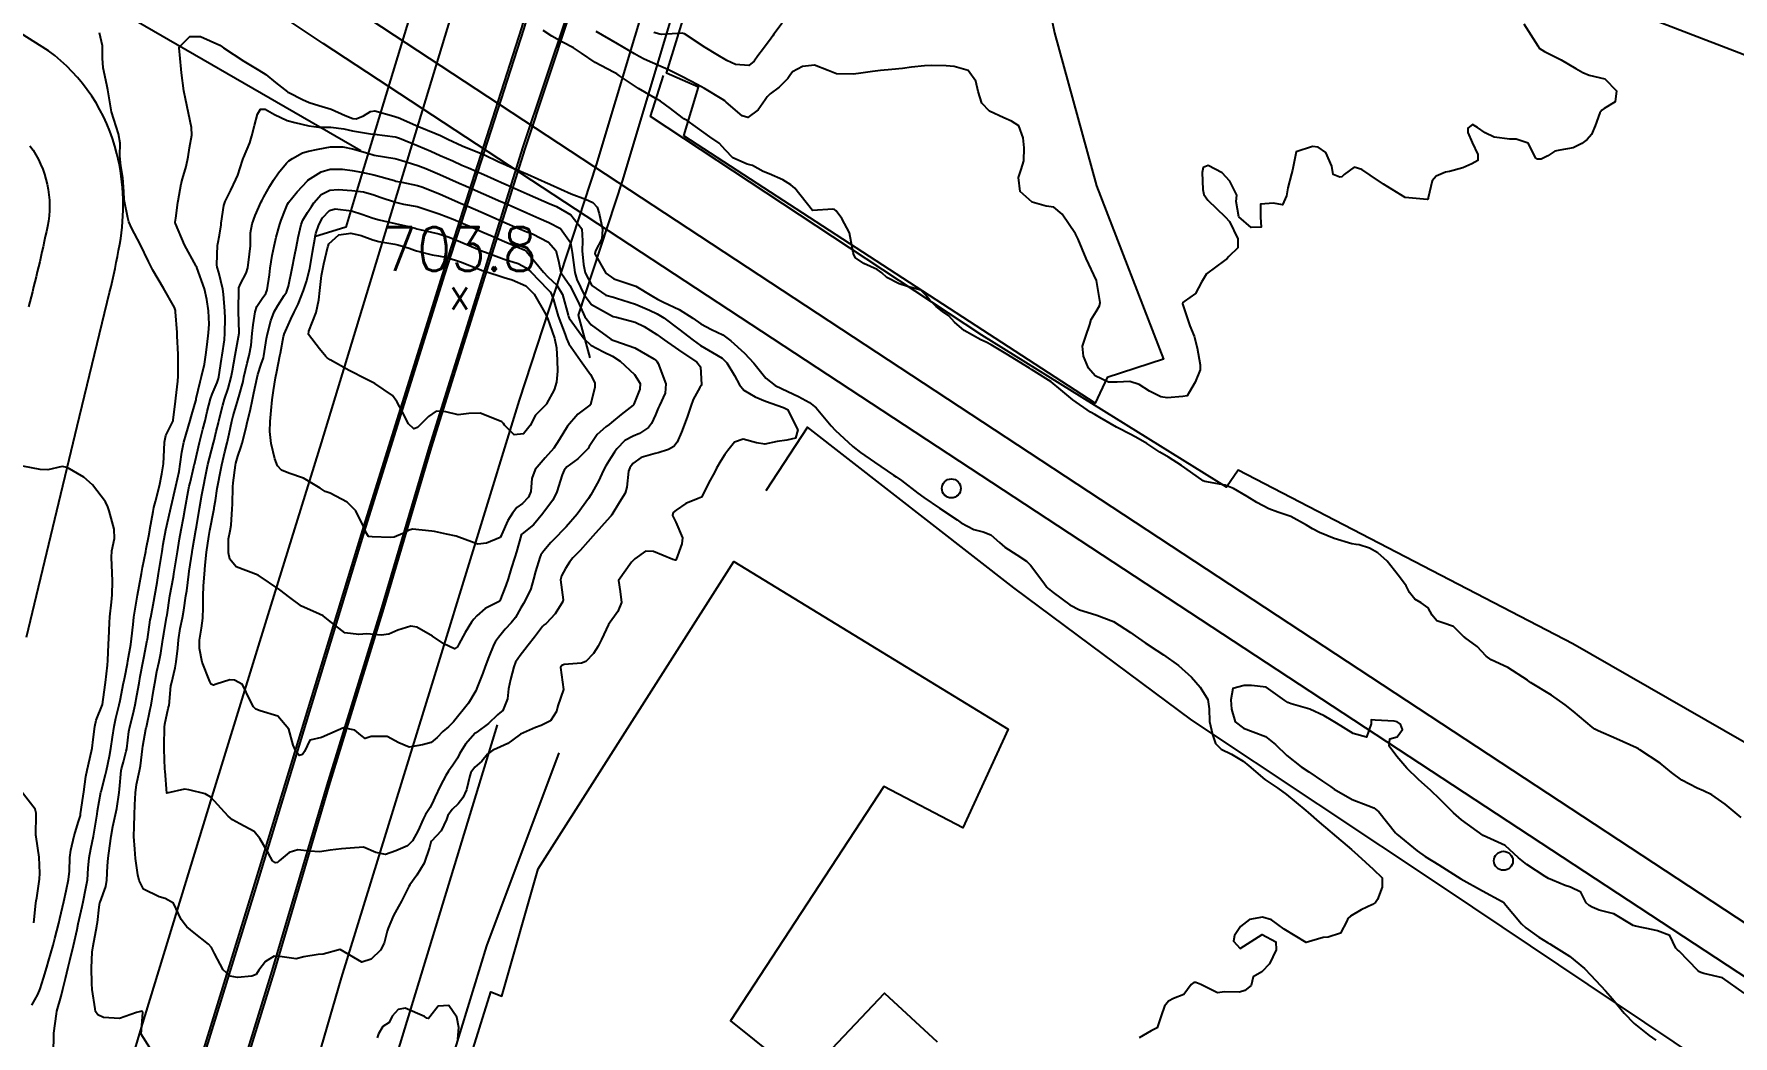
# Model space of a CAD drawing. Header units: metres. Extents: x 286371 to 293043, y 7462578 to 7466404.
# Drawn here: x 286655.4 to 286810.2, y 7465911.6 to 7466002.9 of the extents above; entities that cross this region are included whole.
import ezdxf
from ezdxf.enums import TextEntityAlignment as Align

# ---------------------------------------------------------------- set-up
doc = ezdxf.new("R2010")
doc.units = ezdxf.units.M
doc.header["$MEASUREMENT"] = 0
for name, color, linetype in [('Canteiro', 45, 'Continuous'), ('Curvas de Nivel 1m', 11, 'Continuous'), ('Curvas de Nivel 5m', 15, 'Continuous'), ('Divisas', 45, 'Continuous'), ('Edificações', 30, 'Continuous'), ('Linha Férrea', 20, 'Continuous'), ('Pontes_Viadutos_Tubos', 190, 'Continuous'), ('Pontos Cotados', 45, 'Continuous'), ('Postes', 20, 'Continuous'), ('Vias primárias', 230, 'Continuous')]:
    doc.layers.add(name, color=color, linetype=linetype)
doc.styles.add('Style-STANDARD', font='STANDARD.shx')

# ---------------------------------------------------------------- blocks, each defined once
blk = doc.blocks.new('ELVTXT_146')
at = {"layer": 'Pontos Cotados', "linetype": 'Continuous', "style": 'Style-STANDARD'}
for s, height, p in [('703.8', 4, (0, 4)), ('x', 3, (0, 0))]:
    blk.add_text(s, height=height, dxfattribs=at).set_placement(p, align=Align.MIDDLE_CENTER)

msp = doc.modelspace()

# ---------------------------------------------------------------- linework, layer by layer
at = {"layer": 'Canteiro'}
msp.add_lwpolyline([(286667.49, 7465898.75), (286675.49, 7465924.7), (286685.61, 7465957.91), (286692.82, 7465980.93), (286700.03, 7466003.34), (286704.92, 7466020.48, 0.005543), (286706.01, 7466024.46, 0.001776), (286707.4, 7466029.88, 0.040392), (286708.04, 7466033.64, 0.006175), (286708.48, 7466039.61), (286712.03, 7466039.61), (286711.33, 7466033.19, -0.038632), (286709.63, 7466024.18, -0.013064), (286706.69, 7466014.37, 0.02091), (286703.95, 7466004.64), (286699.9, 7465992.47), (286695.59, 7465978.72), (286691.39, 7465965.23), (286687.04, 7465950.57), (286682.05, 7465934.41), (286677.06, 7465917.5), (286671.78, 7465900.42)], format="xyb", dxfattribs=at)
at = {"layer": 'Curvas de Nivel 1m', "flags": 128}
for points, elevation in [([(286810.92, 7465931.48), (286809.48, 7465932.68), (286808.24, 7465933.52), (286807.5, 7465933.9), (286806.9, 7465934.15), (286805.51, 7465934.86), (286804.59, 7465935.58), (286803.54, 7465936.41), (286801.7, 7465937.62), (286801.56, 7465937.71), (286801.38, 7465937.8), (286799.57, 7465938.64), (286797.9, 7465939.36), (286797.58, 7465939.51), (286797.35, 7465939.69), (286795.61, 7465941.16), (286794.89, 7465941.73), (286793.63, 7465942.61), (286791.74, 7465943.77), (286791.64, 7465943.83), (286791.45, 7465943.97), (286789.66, 7465945.12), (286788.15, 7465945.83), (286787.68, 7465946.17), (286786.87, 7465947.03), (286785.75, 7465947.86), (286785.7, 7465947.91), (286784.7, 7465948.86), (286783.73, 7465949.19), (286783.2, 7465949.37), (286782.77, 7465949.91), (286782.41, 7465950.58), (286781.76, 7465951.02), (286781.19, 7465951.37), (286780.71, 7465951.95), (286780.39, 7465952.56), (286779.8, 7465953.4), (286779.33, 7465953.97), (286778.67, 7465954.83), (286777.83, 7465955.59), (286777.06, 7465956.01), (286776.13, 7465956.31), (286775.84, 7465956.35), (286775.46, 7465956.41), (286773.85, 7465956.89), (286772.49, 7465957.44), (286771.86, 7465957.76), (286771.31, 7465958.09), (286769.88, 7465958.88), (286768.72, 7465959.29), (286767.89, 7465959.59), (286766.8, 7465960.16), (286765.9, 7465960.72), (286764.68, 7465961.43), (286763.92, 7465961.73), (286762.07, 7465962.09), (286761.92, 7465962.14), (286761.77, 7465962.24), (286759.94, 7465963.53), (286758.74, 7465964.28), (286757.96, 7465964.76), (286756.76, 7465965.53), (286755.99, 7465966.01), (286755.37, 7465966.33), (286754, 7465967.04), (286752.48, 7465967.92), (286752.02, 7465968.18), (286751.65, 7465968.39), (286750.04, 7465969.51), (286748.94, 7465970.43), (286748.06, 7465971.15), (286746.27, 7465972.29), (286746.08, 7465972.39), (286745.93, 7465972.48), (286744.1, 7465973.62), (286742.58, 7465974.53), (286742.12, 7465974.78), (286741.66, 7465975), (286740.13, 7465975.83), (286739.25, 7465976.58), (286738.74, 7465977.17), (286738.16, 7465977.56), (286737.58, 7465978.02), (286736.99, 7465978.61), (286736.63, 7465979.06), (286736.19, 7465979.52), (286734.98, 7465979.85), (286734.2, 7465980.08), (286733.09, 7465980.67), (286732.62, 7465981.08), (286732.21, 7465981.39), (286730.99, 7465981.94), (286730.24, 7465982.46), (286730.07, 7465982.72), (286730.02, 7465982.95), (286729.67, 7465984.72), (286728.99, 7465986.03), (286728.48, 7465986.74), (286728.31, 7465986.86), (286728.16, 7465986.89), (286726.3, 7465986.77), (286724.69, 7465988.8), (286724.34, 7465989.11), (286723.6, 7465989.56), (286722.35, 7465990.12), (286721.83, 7465990.32), (286720.84, 7465990.86), (286720.37, 7465991), (286719.05, 7465991.56), (286718.38, 7465992.28), (286717.82, 7465992.91), (286716.96, 7465993.48), (286716.41, 7465993.87), (286714.89, 7465994.96), (286714.6, 7465995.13), (286714.43, 7465995.25), (286713.37, 7465996.05), (286712.45, 7465996.72), (286711.98, 7465997), (286710.47, 7465997.88), (286708.72, 7465999.05), (286708.49, 7465999.21), (286708.18, 7465999.37), (286706.5, 7466000.26), (286705.25, 7466001.1), (286704.53, 7466001.58), (286703.54, 7466002.12), (286702.55, 7466002.66), (286701.76, 7466003.16)], 697), ([(286791.13, 7466003.79), (286792.19, 7466002.12), (286792.4, 7466001.77), (286792.53, 7466001.55), (286793.02, 7466001.27), (286794.52, 7466000.5), (286795.86, 7465999.71), (286796.5, 7465999.34), (286797.09, 7465999.1), (286798.49, 7465998.76), (286799.56, 7465997.66), (286799.43, 7465996.68), (286798.45, 7465996.07), (286798.22, 7465995.9), (286798.05, 7465995.68), (286797.63, 7465994.49), (286797.3, 7465993.69), (286796.88, 7465993.23), (286796.4, 7465992.88), (286795.62, 7465992.49), (286794.39, 7465992.28), (286793.94, 7465992.19), (286793.3, 7465991.75), (286792.7, 7465991.44), (286792.38, 7465991.44), (286792.17, 7465991.56), (286792.08, 7465991.77), (286791.52, 7465992.9), (286790.41, 7465993.28), (286789.86, 7465993.26), (286788.41, 7465993.46), (286787.59, 7465993.85), (286786.91, 7465994.34), (286786.43, 7465994.6), (286786.01, 7465994.28), (286786.02, 7465993.87), (286786.4, 7465992.96), (286786.93, 7465991.86), (286786.92, 7465991.31), (286786.37, 7465991.02), (286785.57, 7465990.67), (286784.36, 7465990.33), (286783.99, 7465990.27), (286783.12, 7465989.91), (286782.78, 7465989.48), (286782.42, 7465987.92), (286782.41, 7465987.84), (286782.32, 7465987.78), (286780.32, 7465987.95), (286778.34, 7465989.18), (286777.13, 7465990), (286776.36, 7465990.5), (286775.66, 7465990.73), (286774.76, 7465990.04), (286774.54, 7465989.85), (286774.35, 7465989.8), (286773.76, 7465990.05), (286773.62, 7465990.81), (286773.09, 7465992.06), (286772.39, 7465992.54), (286771.88, 7465992.6), (286770.38, 7465992.1), (286770.03, 7465990.44), (286769.95, 7465990.11), (286769.62, 7465988.83), (286769.49, 7465988.12), (286769.14, 7465987.29), (286768.31, 7465987.45), (286767.12, 7465987.34), (286767.13, 7465986.15), (286767.18, 7465985.25), (286766.28, 7465985.23), (286765.16, 7465986.18), (286764.9, 7465987.6), (286764.97, 7465988.18), (286764.34, 7465989.45), (286763.64, 7465990.21), (286762.36, 7465990.86), (286761.9, 7465990.69), (286761.8, 7465990.23), (286761.87, 7465988.69), (286761.98, 7465988.23), (286762.32, 7465987.7), (286763.91, 7465986.2), (286764.29, 7465985.76), (286765.07, 7465984.18), (286765.05, 7465983.38), (286764.24, 7465982.57), (286764.05, 7465982.38), (286763.84, 7465982.2), (286762.22, 7465980.99), (286761.75, 7465980.24), (286761.21, 7465979.22), (286760.18, 7465978.48), (286760.04, 7465978.4), (286760.03, 7465978.27), (286760.17, 7465977.81), (286760.7, 7465976.26), (286761.07, 7465975.31), (286761.37, 7465974.25), (286761.62, 7465972.72), (286761.63, 7465972.24), (286761.19, 7465971.12), (286760.65, 7465970.26), (286760.44, 7465969.87), (286760.05, 7465969.82), (286758.64, 7465969.69), (286758.05, 7465969.78), (286757.03, 7465970.31), (286756.06, 7465970.92), (286755.21, 7465971.19), (286754.07, 7465971.13), (286753.29, 7465971.14), (286752.07, 7465971.72), (286751.47, 7465972.39), (286750.99, 7465973.51), (286750.92, 7465974.4), (286751.2, 7465975.33), (286751.57, 7465976.39), (286751.71, 7465976.83), (286752.16, 7465977.57), (286752.46, 7465978.09), (286752.51, 7465978.38), (286752.2, 7465980.38), (286751.23, 7465982.4), (286750.52, 7465984.15), (286750.4, 7465984.41), (286750.27, 7465984.65), (286749.05, 7465986.43), (286748.3, 7465987.06), (286747.59, 7465987.17), (286746.31, 7465987.53), (286745.24, 7465988.49), (286745.07, 7465989.77), (286745.32, 7465990.49), (286745.56, 7465991.3), (286745.6, 7465992.49), (286745.49, 7465993.4), (286745.12, 7465994.49), (286744.43, 7465994.92), (286743.75, 7465995.2), (286742.44, 7465995.81), (286741.75, 7465996.55), (286741.4, 7465997.62), (286741.18, 7465998.55), (286740.5, 7465999.52), (286739.21, 7465999.88), (286738.5, 7465999.94), (286737.13, 7465999.99), (286736.5, 7465999.95), (286735.32, 7465999.82), (286734.5, 7465999.72), (286733.55, 7465999.62), (286732.5, 7465999.52), (286731.77, 7465999.42), (286730.49, 7465999.25), (286730.01, 7465999.2), (286728.49, 7465999.23), (286727.73, 7465999.52), (286726.5, 7466000), (286725.39, 7465999.9), (286724.49, 7465999.4), (286724.23, 7465999.06), (286724.06, 7465998.81), (286723.28, 7465998.01), (286722.46, 7465997.39), (286722.19, 7465997.11), (286722, 7465996.84), (286721.35, 7465995.94), (286720.43, 7465995.25), (286719.9, 7465995.4), (286718.45, 7465996.65), (286718.31, 7465996.76), (286718.08, 7465996.9), (286716.47, 7465997.87), (286715.79, 7465998.25), (286714.48, 7465998.95), (286713.14, 7465999.63), (286712.5, 7465999.89), (286710.97, 7466000.56), (286710.51, 7466000.8), (286710.1, 7466001.03), (286708.53, 7466001.94), (286706.6, 7466003.08)], 698), ([(286714.51, 7466002.92), (286712.54, 7466002.81), (286712.39, 7466002.84), (286711.85, 7466003)], 699), ([(286723.54, 7466003.84), (286722.8, 7466002.83), (286722.69, 7466002.69), (286722.54, 7466002.48), (286721.84, 7466001.53), (286721.33, 7466000.85), (286720.99, 7466000.38), (286720.5, 7465999.99), (286719.3, 7466000.08), (286718.51, 7466000.43), (286717.68, 7466000.91), (286716.52, 7466001.62), (286714.65, 7466002.85), (286714.54, 7466002.91)], 699), ([(286657.16, 7465909.83), (286657.18, 7465911.81), (286657.18, 7465911.83), (286657.42, 7465913.59), (286657.47, 7465913.83), (286657.84, 7465915.19), (286658, 7465915.82), (286658.25, 7465916.8), (286658.49, 7465917.82), (286658.63, 7465918.43), (286658.97, 7465919.81), (286659.3, 7465921.27), (286659.41, 7465921.79), (286659.77, 7465923.35), (286659.85, 7465923.79), (286660.11, 7465925.02), (286660.25, 7465925.78), (286660.32, 7465926.84), (286660.41, 7465927.78), (286660.56, 7465928.62), (286660.8, 7465929.77), (286660.9, 7465930.31), (286661.12, 7465931.77), (286661.17, 7465932.06), (286661.47, 7465933.76), (286661.49, 7465933.82), (286661.9, 7465935.37), (286661.98, 7465935.76), (286662.25, 7465937.04), (286662.39, 7465937.75), (286662.54, 7465938.78), (286662.67, 7465939.75), (286662.82, 7465940.52), (286663.15, 7465941.74), (286663.24, 7465942.12), (286663.54, 7465943.74), (286663.56, 7465943.82), (286663.65, 7465944.26), (286663.89, 7465945.51), (286663.93, 7465945.73), (286664.19, 7465947.23), (286664.26, 7465947.73), (286664.4, 7465949.05), (286664.48, 7465949.72), (286664.67, 7465950.81), (286664.82, 7465951.72), (286664.95, 7465952.54), (286665.16, 7465953.71), (286665.26, 7465954.25), (286665.56, 7465955.71), (286665.61, 7465955.93), (286665.85, 7465957.13), (286665.93, 7465957.63), (286665.94, 7465957.7), (286666.23, 7465959.35), (286666.31, 7465959.7), (286666.46, 7465960.26), (286666.8, 7465961.69), (286667.04, 7465962.79), (286667.17, 7465963.68), (286667.25, 7465964.97), (286667.27, 7465965.67), (286667.38, 7465966.28), (286668, 7465967.48), (286668.05, 7465967.62), (286668.06, 7465967.66), (286668.28, 7465969.41), (286668.31, 7465969.66), (286668.49, 7465971.22), (286668.52, 7465971.66), (286668.52, 7465973.23), (286668.51, 7465973.66), (286668.43, 7465975.36), (286668.41, 7465975.66), (286668.28, 7465977.54), (286668.27, 7465977.66), (286668.17, 7465977.93), (286667.19, 7465979.68), (286666.22, 7465981.34), (286666.02, 7465981.7), (286665.82, 7465982.11), (286665.06, 7465983.71), (286664.28, 7465985.14), (286664.02, 7465985.73), (286663.92, 7465986.1), (286663.6, 7465987.74), (286663.56, 7465988.51), (286663.48, 7465989.74), (286663.28, 7465990.82), (286663.2, 7465991.74), (286663.24, 7465992.89), (286663.09, 7465993.74), (286662.43, 7465995.75), (286662.11, 7465997.76), (286662.02, 7465998.22), (286661.68, 7465999.77), (286661.63, 7466000.64), (286661.62, 7466001.77), (286661.35, 7466002.97)], 696), ([(286665.92, 7465910.49), (286665.15, 7465911.71), (286665.3, 7465913.7), (286665.19, 7465913.83), (286664.71, 7465913.71), (286663.17, 7465913.14), (286661.7, 7465913.24), (286661.18, 7465913.48), (286660.99, 7465913.78), (286660.94, 7465914.03), (286660.69, 7465915.78), (286660.66, 7465916.34), (286660.63, 7465917.78), (286660.68, 7465919.19), (286660.77, 7465919.77), (286661.09, 7465921.56), (286661.13, 7465921.77), (286661.16, 7465921.91), (286661.33, 7465923.3), (286661.39, 7465923.71), (286661.4, 7465923.76), (286661.92, 7465925.19), (286662.01, 7465925.75), (286662.07, 7465927.06), (286662.14, 7465927.75), (286662.29, 7465928.87), (286662.41, 7465929.75), (286662.55, 7465930.63), (286662.8, 7465931.74), (286662.91, 7465932.3), (286663.13, 7465933.74), (286663.17, 7465934.06), (286663.33, 7465935.74), (286663.36, 7465935.89), (286663.53, 7465936.55), (286663.78, 7465937.5), (286663.83, 7465937.73), (286664.02, 7465939.29), (286664.11, 7465939.73), (286664.42, 7465940.9), (286664.6, 7465941.72), (286664.75, 7465942.59), (286664.95, 7465943.71), (286665.06, 7465944.3), (286665.32, 7465945.71), (286665.38, 7465946.01), (286665.7, 7465947.63), (286665.71, 7465947.69), (286665.97, 7465949.46), (286666.01, 7465949.7), (286666.3, 7465951.16), (286666.39, 7465951.7), (286666.59, 7465952.89), (286666.73, 7465953.69), (286666.88, 7465954.61), (286667.05, 7465955.69), (286667.16, 7465956.36), (286667.39, 7465957.68), (286667.47, 7465958.07), (286667.85, 7465959.67), (286667.89, 7465959.79), (286668.31, 7465961.66), (286668.6, 7465962.99), (286668.7, 7465963.65), (286668.85, 7465964.76), (286669.03, 7465965.65), (286669.25, 7465966.38), (286669.6, 7465967.64), (286669.69, 7465967.96), (286670.03, 7465969.11), (286670.14, 7465969.53), (286670.16, 7465969.63), (286670.52, 7465971.16), (286670.65, 7465971.63), (286670.92, 7465972.78), (286671.04, 7465973.62), (286671.15, 7465974.57), (286671.28, 7465975.62), (286671.33, 7465976.42), (286671.27, 7465977.62), (286671.13, 7465978.66), (286670.9, 7465979.62), (286670.22, 7465981.58), (286670.2, 7465981.63), (286670.15, 7465981.71), (286669.1, 7465983.65), (286668.28, 7465985.59), (286668.25, 7465985.66), (286668.25, 7465985.7), (286668.29, 7465986.06), (286668.48, 7465987.49), (286668.51, 7465987.66), (286668.79, 7465989.2), (286668.9, 7465989.66), (286669.24, 7465990.77), (286669.41, 7465991.65), (286669.54, 7465992.49), (286669.76, 7465993.64), (286669.73, 7465994.32), (286669.47, 7465995.65), (286669.17, 7465996.94), (286669.02, 7465997.66), (286668.82, 7465999.32), (286668.79, 7465999.66), (286668.59, 7466001.6), (286668.6, 7466001.66), (286669.57, 7466002.61), (286670.54, 7466002.62), (286672.3, 7466001.84), (286672.53, 7466001.69), (286672.64, 7466001.6), (286674.51, 7466000.36), (286675.87, 7465999.55), (286676.49, 7465999.16), (286677.39, 7465998.44), (286678.47, 7465997.58), (286678.51, 7465997.56), (286678.59, 7465997.51), (286679.84, 7465996.87), (286680.45, 7465996.6), (286681.32, 7465996.34), (286682.44, 7465996.01), (286683.72, 7465995.43), (286684.43, 7465995.14), (286684.72, 7465995.12), (286685.41, 7465995.4), (286686.04, 7465995.79), (286686.44, 7465995.84), (286688.17, 7465995.36), (286688.43, 7465995.28), (286688.55, 7465995.23), (286690.42, 7465994.41), (286691.91, 7465993.8), (286692.41, 7465993.6), (286693.08, 7465993.28), (286694.39, 7465992.67), (286695.36, 7465992.27), (286696.37, 7465991.86), (286697.74, 7465991.21), (286698.36, 7465990.92), (286698.83, 7465990.72), (286700.35, 7465990.08), (286702.24, 7465989.24), (286702.33, 7465989.2), (286702.45, 7465989.14), (286704.32, 7465988.3), (286705.62, 7465987.79), (286706.31, 7465987.49), (286706.69, 7465987.08), (286706.87, 7465986.5), (286707.18, 7465985.07), (286707.13, 7465984.2), (286706.53, 7465983.08), (286706.49, 7465982.83), (286707.47, 7465981.07), (286708.21, 7465980.55), (286708.95, 7465980.3), (286710.2, 7465979.88), (286711.67, 7465979), (286712.18, 7465978.7), (286712.74, 7465978.42), (286714.17, 7465977.74), (286715.4, 7465976.95), (286716.15, 7465976.44), (286717.12, 7465975.94), (286718.13, 7465975.43), (286718.87, 7465974.89), (286720.1, 7465973.77), (286720.96, 7465972.86), (286722.06, 7465971.49), (286722.9, 7465970.83), (286724.05, 7465970.27), (286725.03, 7465969.81), (286726.03, 7465969.29), (286726.64, 7465968.78), (286728, 7465967.15), (286728.36, 7465966.75), (286729.97, 7465965.26), (286730.67, 7465964.71), (286731.95, 7465963.84), (286733.69, 7465962.67), (286733.93, 7465962.51), (286734.43, 7465962.16), (286735.91, 7465961.02), (286736.45, 7465960.63), (286737.89, 7465959.65), (286739.48, 7465958.58), (286739.87, 7465958.31), (286741.01, 7465957.7), (286741.86, 7465957.48), (286742.55, 7465957.22), (286743.36, 7465956.51), (286743.84, 7465956.1), (286744.92, 7465955.39), (286745.81, 7465954.82), (286746.18, 7465954.47), (286747.38, 7465952.85), (286747.66, 7465952.45), (286747.71, 7465952.38), (286747.77, 7465952.32), (286748.25, 7465951.95), (286749.75, 7465950.84), (286750.63, 7465950.4), (286751.74, 7465950.04), (286752.21, 7465949.9), (286753.73, 7465949.32), (286755.27, 7465948.33), (286755.71, 7465948.01), (286756.63, 7465947.38), (286757.69, 7465946.68), (286758.3, 7465946.29), (286759.67, 7465945.3), (286760.84, 7465944.25), (286761.64, 7465943.34), (286762.33, 7465942.22), (286762.46, 7465941.37), (286762.48, 7465940.22), (286762.76, 7465939.03), (286763.04, 7465938.21), (286763.56, 7465937.7), (286764.5, 7465937.24), (286765.54, 7465936.61), (286766.06, 7465936.17), (286767.51, 7465934.94), (286768.72, 7465934.13), (286769.49, 7465933.57), (286771.25, 7465932.09), (286771.46, 7465931.91), (286772.47, 7465931.05), (286773.44, 7465930.23), (286773.65, 7465930.05), (286775.41, 7465928.56), (286776, 7465928.02), (286777.39, 7465926.77), (286778.2, 7465925.98), (286778.21, 7465925.13), (286777.79, 7465923.99), (286777.6, 7465923.73), (286777.34, 7465923.53), (286776.29, 7465923.05), (286775.32, 7465922.48), (286775.08, 7465922.26), (286775, 7465922.03), (286774.41, 7465920.92), (286773.29, 7465920.57), (286772.83, 7465920.53), (286771.28, 7465920.08), (286769.3, 7465921.28), (286768.12, 7465922.13), (286767.32, 7465922.37), (286766.12, 7465922.17), (286765.3, 7465921.53), (286764.77, 7465920.71), (286764.67, 7465920.19), (286765.27, 7465919.52), (286766.28, 7465920.16), (286767.29, 7465920.81), (286768.53, 7465920.13), (286768.56, 7465919.42), (286767.95, 7465918.14), (286767.24, 7465917.4), (286766.45, 7465916.95), (286766.28, 7465916.17), (286765.71, 7465915.69), (286765.21, 7465915.55), (286763.84, 7465915.58), (286763.21, 7465915.48), (286761.69, 7465916.24), (286761.23, 7465916.43), (286761.04, 7465916.43), (286760.82, 7465916.25), (286760.14, 7465915.33), (286759.2, 7465914.97), (286758.75, 7465914.73), (286758.39, 7465914.29), (286758.08, 7465913.4), (286757.7, 7465912.3), (286757.35, 7465912.11), (286757.16, 7465912.04), (286756.08, 7465911.39)], 697), ([(286811.21, 7465915.47), (286809.23, 7465916.86), (286807.51, 7465917.26), (286807.24, 7465917.34), (286807.12, 7465917.41), (286806.98, 7465917.54), (286805.27, 7465919.28), (286805.11, 7465919.41), (286804.97, 7465919.57), (286804.41, 7465920.71), (286803.3, 7465921.15), (286802.92, 7465921.22), (286801.3, 7465921.55), (286801.08, 7465921.64), (286799.32, 7465922.68), (286797.99, 7465923.02), (286797.34, 7465923.3), (286797.08, 7465923.44), (286796.81, 7465923.7), (286796.32, 7465924.67), (286795.36, 7465925.11), (286794.9, 7465925.26), (286793.72, 7465925.75), (286793.38, 7465925.9), (286793.06, 7465926.08), (286791.39, 7465927.17), (286790.65, 7465927.8), (286789.42, 7465928.9), (286787.43, 7465929.84), (286785.45, 7465931.26), (286784.71, 7465931.89), (286783.48, 7465933.13), (286782.65, 7465933.92), (286781.51, 7465934.92), (286780.46, 7465935.95), (286779.54, 7465937.03), (286778.86, 7465937.97), (286778.9, 7465938.64), (286779.57, 7465938.81), (286780.07, 7465939.47), (286779.87, 7465939.96), (286779.59, 7465940.17), (286779.32, 7465940.24), (286777.59, 7465940.33), (286777.22, 7465940.37), (286777.22, 7465940), (286776.78, 7465938.79), (286775.57, 7465939.12), (286774.04, 7465940.05), (286773.59, 7465940.34), (286772.94, 7465940.72), (286771.61, 7465941.34), (286769.92, 7465941.81), (286769.62, 7465941.94), (286769.36, 7465942.12), (286767.64, 7465943.34), (286766.31, 7465943.5), (286765.64, 7465943.5), (286764.61, 7465943.22), (286764.43, 7465942.19), (286764.48, 7465941.33), (286764.83, 7465940.19), (286765.59, 7465939.6), (286766.47, 7465939.27), (286767.57, 7465938.84), (286768.5, 7465938.13), (286769.54, 7465937.1), (286770.84, 7465936.09), (286771.52, 7465935.64), (286772.78, 7465934.79), (286773.5, 7465934.3), (286773.85, 7465934.05), (286775.48, 7465933.09), (286776.92, 7465932.55), (286777.47, 7465932.35), (286777.9, 7465931.99), (286779.44, 7465930.08), (286779.55, 7465929.96), (286781.41, 7465928.42), (286782.12, 7465927.92), (286783.39, 7465927.14), (286785.37, 7465925.87), (286787.36, 7465924.77), (286789.15, 7465923.82), (286789.34, 7465923.67), (286790.91, 7465921.79), (286791.31, 7465921.42), (286792.49, 7465920.57), (286793.29, 7465920.07), (286793.48, 7465919.95), (286793.81, 7465919.75), (286795.27, 7465918.83), (286796.65, 7465917.7), (286797.23, 7465917.09), (286798.55, 7465915.67), (286799.2, 7465914.95), (286800.25, 7465913.65), (286801.17, 7465912.69), (286802.53, 7465911.61), (286803.15, 7465911.17)], 696), ([(286655.37, 7465921.86), (286655.53, 7465923.67), (286655.57, 7465923.86), (286655.63, 7465924.15), (286655.87, 7465925.85), (286655.92, 7465926.4), (286655.84, 7465927.85), (286655.57, 7465929.7), (286655.56, 7465929.85), (286655.58, 7465931.73), (286655.58, 7465931.85), (286655.47, 7465932.23), (286654.2, 7465933.87)], 694), ([(286694.01, 7465911.27), (286694.1, 7465912.33), (286693.91, 7465913.27), (286693.19, 7465914.34), (286692.2, 7465914.29), (286691.43, 7465913.31), (286691.32, 7465913.16), (286691.17, 7465913.18), (286690.95, 7465913.32), (286689.19, 7465914.09), (286688.57, 7465913.97), (286688.02, 7465913.36), (286687.73, 7465912.8), (286687.16, 7465912.42), (286686.78, 7465911.75), (286686.65, 7465911.38)], 697)]:
    msp.add_lwpolyline(points, dxfattribs=dict(at, elevation=elevation))
for points, elevation in [([(286688.41, 7465993.46), (286688.68, 7465993.35), (286690.39, 7465992.65), (286691.53, 7465992.16), (286692.37, 7465991.79), (286693.53, 7465991.28), (286694.36, 7465990.91), (286694.96, 7465990.65), (286696.35, 7465990.04), (286698.26, 7465989.21), (286698.33, 7465989.17), (286698.39, 7465989.15), (286700.32, 7465988.3), (286701.83, 7465987.63), (286702.31, 7465987.42), (286702.98, 7465987.13), (286704.29, 7465986.37), (286705.3, 7465985.1), (286705.36, 7465984), (286705.33, 7465983.1), (286705.46, 7465981.86), (286705.61, 7465981.09), (286706.2, 7465979.94), (286707.47, 7465979.07), (286708.18, 7465978.86), (286708.45, 7465978.78), (286710.17, 7465978.22), (286711.47, 7465977.7), (286712.16, 7465977.36), (286712.77, 7465976.99), (286714.14, 7465975.95), (286715.43, 7465974.94), (286716.12, 7465974.47), (286717.19, 7465973.83), (286718.09, 7465973.3), (286718.51, 7465972.9), (286719.21, 7465971.75), (286719.66, 7465970.88), (286720.05, 7465970.41), (286721.09, 7465969.8), (286722.03, 7465969.39), (286723.67, 7465968.82), (286724.02, 7465968.63), (286724.96, 7465966.8), (286724.76, 7465966.02), (286723.98, 7465965.83), (286723.09, 7465965.72), (286721.97, 7465965.49), (286721.22, 7465965.61), (286719.98, 7465965.93), (286719.21, 7465965.65), (286718.6, 7465964.89), (286718.33, 7465964.53), (286717.95, 7465963.97), (286717.56, 7465963.29), (286717.37, 7465962.91), (286716.86, 7465961.98), (286716.34, 7465960.93), (286716.19, 7465960.64), (286715.9, 7465960.52), (286714.78, 7465960.07), (286713.88, 7465959.48), (286713.6, 7465959.25), (286713.56, 7465958.97), (286713.86, 7465958.36), (286714.45, 7465956.96), (286714.39, 7465956.4), (286713.89, 7465954.96), (286713.86, 7465954.92), (286713.81, 7465954.9), (286713.57, 7465954.97), (286711.82, 7465955.7), (286711.09, 7465955.74), (286710.13, 7465955.02), (286709.97, 7465954.87), (286709.81, 7465954.73), (286708.64, 7465953.05), (286708.78, 7465952.05), (286708.91, 7465951.05), (286708.56, 7465950.23), (286707.72, 7465949.06), (286707.09, 7465947.69), (286706.77, 7465947.08), (286706.36, 7465946.41), (286705.67, 7465945.67), (286705.25, 7465945.52), (286703.67, 7465945.4), (286703.48, 7465945.31), (286703.34, 7465945.13), (286703.63, 7465943.12), (286703.11, 7465941.63), (286702.98, 7465941.13), (286702.45, 7465940.28), (286701.58, 7465939.86), (286701.08, 7465939.66), (286699.97, 7465939.18), (286699.69, 7465939.06), (286699.57, 7465938.98), (286698.54, 7465938.22), (286697.55, 7465937.76), (286697.18, 7465937.59), (286696.71, 7465937.23), (286696.17, 7465936.6), (286695.53, 7465936.05), (286695.19, 7465935.58), (286695.08, 7465935.25), (286694.77, 7465933.98), (286694.45, 7465933.26), (286694.04, 7465932.7), (286693.47, 7465932.2), (286693.09, 7465931.65), (286692.96, 7465931.28), (286692.48, 7465930.25), (286691.59, 7465929.3), (286691.52, 7465929.21), (286691.42, 7465928.74), (286690.94, 7465927.31), (286690.26, 7465926.21), (286689.63, 7465925.34), (286689.53, 7465925.17), (286689.36, 7465924.82), (286688.85, 7465923.84), (286688.58, 7465923.36), (286688.14, 7465922.55), (286687.65, 7465921.37), (286687.57, 7465921.1), (286687.28, 7465920.02), (286686.94, 7465919.38), (286686.1, 7465918.56), (286685.26, 7465918.29), (286683.27, 7465919.43), (286681.71, 7465919.01), (286681.27, 7465918.99), (286679.97, 7465918.78), (286679.26, 7465918.59), (286678, 7465918.77), (286677.26, 7465918.82), (286676.46, 7465918.34), (286675.87, 7465917.55), (286675.62, 7465917.17), (286675.24, 7465917.02), (286673.93, 7465916.88), (286673.24, 7465917.01), (286672.62, 7465917.59), (286671.81, 7465919.06), (286671.55, 7465919.61), (286671.28, 7465919.92), (286669.97, 7465920.96), (286669.3, 7465921.51), (286669.17, 7465921.65), (286668.79, 7465922.18), (286668.1, 7465923.66), (286667.34, 7465924.09), (286666.78, 7465924.24), (286665.35, 7465924.95), (286664.95, 7465925.71), (286664.83, 7465926.25), (286664.64, 7465927.72), (286664.55, 7465928.57), (286664.48, 7465929.72), (286664.51, 7465930.65), (286664.53, 7465931.72), (286664.56, 7465932.63), (286664.64, 7465933.72), (286664.73, 7465934.48), (286664.98, 7465935.71), (286665.07, 7465936.16), (286665.25, 7465937.71), (286665.29, 7465937.97), (286665.58, 7465939.52), (286665.61, 7465939.67), (286665.62, 7465939.7), (286665.96, 7465941.35), (286666.04, 7465941.7), (286666.28, 7465943.05), (286666.39, 7465943.69), (286666.58, 7465944.77), (286666.79, 7465945.69), (286666.93, 7465946.44), (286667.12, 7465947.68), (286667.2, 7465948.2), (286667.46, 7465949.68), (286667.5, 7465949.92), (286667.76, 7465951.67), (286668.08, 7465953.38), (286668.12, 7465953.67), (286668.35, 7465955.13), (286668.44, 7465955.67), (286668.64, 7465956.86), (286668.78, 7465957.66), (286669, 7465958.78), (286669.16, 7465959.65), (286669.43, 7465961.17), (286669.53, 7465961.64), (286669.6, 7465961.96), (286669.94, 7465963.41), (286669.98, 7465963.59), (286669.99, 7465963.63), (286670.37, 7465965.23), (286670.47, 7465965.63), (286670.77, 7465966.84), (286670.96, 7465967.62), (286671.17, 7465968.46), (286671.46, 7465969.61), (286671.6, 7465970.05), (286672.06, 7465971.1), (286672.2, 7465971.46), (286672.23, 7465971.6), (286672.46, 7465973.23), (286672.52, 7465973.6), (286672.72, 7465974.99), (286672.77, 7465975.59), (286672.79, 7465976.95), (286672.76, 7465977.6), (286672.63, 7465979.16), (286672.57, 7465979.6), (286672.22, 7465981.12), (286672.07, 7465981.61), (286672.03, 7465981.81), (286672.11, 7465983.61), (286672.13, 7465983.73), (286672.27, 7465984.52), (286672.42, 7465985.46), (286672.44, 7465985.6), (286672.68, 7465987.23), (286672.79, 7465987.6), (286673.3, 7465988.62), (286673.77, 7465989.58), (286673.94, 7465989.99), (286674.37, 7465991.33), (286674.43, 7465991.51), (286674.46, 7465991.57), (286675.03, 7465992.93), (286675.23, 7465993.56), (286675.47, 7465994.51), (286675.75, 7465995.55), (286676, 7465995.99), (286676.44, 7465996.01), (286677.29, 7465995.53), (286678.43, 7465994.98), (286679.14, 7465994.79), (286680.42, 7465994.48), (286681.32, 7465994.37), (286682.42, 7465994.37), (286683.62, 7465994.22), (286684.41, 7465994.04), (286686.04, 7465993.76), (286686.41, 7465993.73), (286688.27, 7465993.49)], 698), ([(286688.24, 7465991.5), (286688.38, 7465991.47), (286688.8, 7465991.35), (286690.36, 7465990.87), (286691.07, 7465990.61), (286692.35, 7465990.04), (286694.12, 7465989.27), (286694.33, 7465989.18), (286694.49, 7465989.11), (286696.32, 7465988.3), (286697.92, 7465987.6), (286698.31, 7465987.43), (286698.84, 7465987.2), (286700.29, 7465986.55), (286701.36, 7465986.08), (286702.28, 7465985.69), (286703.35, 7465985.13), (286704.25, 7465983.84), (286704.39, 7465983.11), (286704.4, 7465982.95), (286704.64, 7465981.11), (286704.84, 7465980.47), (286705.5, 7465979.09), (286706.17, 7465978.2), (286708.08, 7465977.13), (286708.15, 7465977.11), (286708.44, 7465977.05), (286710.15, 7465976.58), (286710.96, 7465976.19), (286712.13, 7465975.46), (286712.79, 7465974.98), (286714.11, 7465974.06), (286715.78, 7465972.94), (286716.09, 7465972.52), (286716.2, 7465970.93), (286716.17, 7465970.82), (286716.05, 7465970.64), (286715.44, 7465969.54), (286715.22, 7465968.95), (286714.93, 7465968.04), (286714.52, 7465966.96), (286714.37, 7465966.57), (286713.97, 7465965.67), (286713.68, 7465965.26), (286713.2, 7465964.98), (286712.26, 7465964.69), (286711.96, 7465964.63), (286710.7, 7465964.27), (286709.94, 7465963.72), (286709.66, 7465963.31), (286709.56, 7465963.03), (286709.38, 7465961.56), (286709.23, 7465961.03), (286708.74, 7465960.19), (286708.03, 7465959.05), (286707.96, 7465958.96), (286707.87, 7465958.86), (286706.3, 7465957.09), (286705.84, 7465956.57), (286705.13, 7465955.8), (286704.48, 7465955.11), (286704.18, 7465954.74), (286703.8, 7465954.14), (286703.43, 7465953.48), (286703.36, 7465953.13), (286703.58, 7465951.3), (286703.56, 7465951.13), (286702.86, 7465950.01), (286702.03, 7465949.15), (286701.86, 7465949.01), (286701.72, 7465948.86), (286700.97, 7465947.9), (286700.41, 7465947.17), (286700.1, 7465946.77), (286699.68, 7465946.22), (286699.25, 7465945.61), (286699.09, 7465945.19), (286698.79, 7465944.05), (286698.62, 7465943.2), (286698.53, 7465942.29), (286698.08, 7465941.21), (286697.81, 7465941), (286697.6, 7465940.81), (286696.8, 7465940.02), (286695.74, 7465939.24), (286695.64, 7465939.18), (286695.57, 7465939.14), (286694.68, 7465938.14), (286694.16, 7465937.27), (286693.95, 7465936.86), (286693.53, 7465936.22), (286693.13, 7465935.68), (286692.89, 7465935.28), (286692.42, 7465934.38), (286691.91, 7465933.3), (286691.78, 7465933), (286691.47, 7465932.39), (286691.04, 7465931.73), (286690.85, 7465931.31), (286690.39, 7465930.28), (286689.85, 7465929.34), (286689.42, 7465928.88), (286688.35, 7465928.42), (286687.4, 7465928.08), (286686.52, 7465928.28), (286685.41, 7465928.76), (286684.17, 7465928.67), (286683.41, 7465928.61), (286682.37, 7465928.49), (286681.41, 7465928.34), (286680.48, 7465928.41), (286679.41, 7465928.52), (286678.64, 7465928.28), (286677.72, 7465927.52), (286677.55, 7465927.36), (286677.39, 7465927.32), (286677.12, 7465927.53), (286676.73, 7465928.2), (286675.96, 7465929.55), (286675.43, 7465930.18), (286674.14, 7465930.88), (286673.45, 7465931.25), (286673.08, 7465931.59), (286671.48, 7465933.33), (286670.98, 7465933.62), (286669.49, 7465933.99), (286669.09, 7465934.05), (286667.48, 7465933.67), (286667.33, 7465935.68), (286667.31, 7465935.88), (286667.25, 7465937.68), (286667.24, 7465937.98), (286667.27, 7465939.68), (286667.3, 7465939.97), (286667.61, 7465941.39), (286667.67, 7465941.62), (286667.68, 7465941.67), (286667.86, 7465943.45), (286667.9, 7465943.67), (286668.24, 7465945.09), (286668.34, 7465945.66), (286668.47, 7465946.89), (286668.55, 7465947.66), (286668.71, 7465948.67), (286668.91, 7465949.66), (286669.03, 7465950.37), (286669.22, 7465951.65), (286669.29, 7465952.13), (286669.49, 7465953.65), (286669.52, 7465953.92), (286669.79, 7465955.65), (286669.79, 7465955.68), (286669.83, 7465955.89), (286670.12, 7465957.64), (286670.18, 7465957.96), (286670.47, 7465959.63), (286670.67, 7465960.85), (286670.81, 7465961.62), (286671, 7465962.55), (286671.23, 7465963.62), (286671.36, 7465964.2), (286671.73, 7465965.61), (286671.78, 7465965.8), (286671.99, 7465966.63), (286672.18, 7465967.43), (286672.22, 7465967.6), (286672.58, 7465969.04), (286672.75, 7465969.59), (286673.07, 7465970.56), (286673.34, 7465971.59), (286673.46, 7465972.2), (286673.71, 7465973.58), (286673.77, 7465973.91), (286674.06, 7465975.58), (286674.06, 7465975.64), (286674.01, 7465977.58), (286674.01, 7465977.73), (286674.03, 7465979.58), (286674.04, 7465979.73), (286674.2, 7465980.08), (286674.72, 7465981.06), (286674.85, 7465981.56), (286675.02, 7465982.78), (286675.09, 7465983.56), (286675.11, 7465984.72), (286675.26, 7465985.56), (286675.54, 7465986.31), (286676.08, 7465987.55), (286676.16, 7465987.71), (286676.32, 7465988.01), (286676.88, 7465988.99), (286677.21, 7465989.53), (286677.67, 7465990.21), (286678.37, 7465991.07), (286678.6, 7465991.28), (286678.92, 7465991.51), (286679.85, 7465992.02), (286680.38, 7465992.17), (286681.28, 7465992.36), (286682.39, 7465992.57), (286683.53, 7465992.57), (286684.39, 7465992.4), (286685.8, 7465991.98), (286686.38, 7465991.82)], 699), ([(286686.33, 7465988.21), (286686.93, 7465987.99), (286688.31, 7465987.52), (286689.05, 7465987.34), (286690.3, 7465987.12), (286690.57, 7465987.05), (286692.29, 7465986.48), (286693.57, 7465985.99), (286694.28, 7465985.68), (286695.26, 7465985.25), (286696.27, 7465984.8), (286697.01, 7465984.48), (286698.26, 7465983.94), (286700.05, 7465983.18), (286700.24, 7465983.02), (286701.79, 7465981.15), (286702.21, 7465980.73), (286703.02, 7465979.96), (286703.52, 7465979.12), (286704.05, 7465977.22), (286704.08, 7465977.12), (286704.15, 7465976.97), (286705.5, 7465975.09), (286706.12, 7465974.51), (286707.28, 7465973.9), (286708.1, 7465973.5), (286708.8, 7465973.04), (286710.08, 7465971.84), (286710.61, 7465971.02), (286710.59, 7465970.48), (286710.04, 7465969.11), (286710.01, 7465969.05), (286709.98, 7465969.03), (286708.89, 7465968.17), (286708.01, 7465967.46), (286707.78, 7465967.28), (286707.48, 7465967.06), (286706.69, 7465966.37), (286705.97, 7465965.26), (286705.9, 7465965.15), (286705.86, 7465965.09), (286704.92, 7465964.13), (286703.94, 7465963.4), (286703.68, 7465963.12), (286703.5, 7465962.69), (286703.03, 7465961.14), (286702.64, 7465960.39), (286701.88, 7465959.37), (286701.79, 7465959.24), (286701.74, 7465959.16), (286700.88, 7465958.14), (286699.85, 7465957.3), (286699.78, 7465957.25), (286699.76, 7465957.19), (286699.34, 7465955.68), (286699.18, 7465955.19), (286698.84, 7465954.15), (286698.57, 7465953.2), (286698.37, 7465952.61), (286697.82, 7465951.21), (286697.8, 7465951.17), (286697.75, 7465951.14), (286696.48, 7465950.5), (286695.73, 7465949.84), (286695.45, 7465949.52), (286695.24, 7465949.25), (286694.65, 7465948.33), (286694.08, 7465947.27), (286693.95, 7465947.02), (286693.69, 7465946.83), (286692.71, 7465947.29), (286691.7, 7465948), (286690.25, 7465948.8), (286689.72, 7465948.89), (286688.54, 7465948.53), (286687.71, 7465948.16), (286687, 7465948.08), (286685.71, 7465948.19), (286684.98, 7465948.13), (286683.71, 7465948.3), (286682.2, 7465949.45), (286681.74, 7465949.84), (286681.06, 7465950.15), (286679.75, 7465950.72), (286678.68, 7465951.5), (286677.77, 7465952.22), (286675.79, 7465953.54), (286673.8, 7465954.29), (286673.23, 7465955), (286673.11, 7465955.59), (286673.11, 7465956.86), (286673.25, 7465957.58), (286673.34, 7465958.1), (286673.43, 7465959.58), (286673.45, 7465960.02), (286673.49, 7465961.58), (286673.53, 7465961.97), (286673.75, 7465963.58), (286673.78, 7465963.74), (286673.96, 7465964.38), (286674.26, 7465965.28), (286674.35, 7465965.57), (286674.67, 7465966.88), (286674.84, 7465967.56), (286675.07, 7465968.51), (286675.3, 7465969.56), (286675.42, 7465970.17), (286675.72, 7465971.55), (286675.78, 7465971.83), (286676.08, 7465972.78), (286676.28, 7465973.35), (286676.33, 7465973.54), (286676.55, 7465975.1), (286676.64, 7465975.54), (286676.96, 7465976.72), (286677.26, 7465977.53), (286677.58, 7465978.11), (286678.18, 7465979.01), (286678.37, 7465979.32), (286678.45, 7465979.51), (286678.57, 7465979.89), (286678.91, 7465981.5), (286679.12, 7465982.62), (286679.28, 7465983.5), (286679.44, 7465984.32), (286679.72, 7465985.49), (286679.88, 7465985.9), (286680.3, 7465986.58), (286680.65, 7465987.14), (286680.87, 7465987.48), (286681.55, 7465988.24), (286682.33, 7465988.62), (286683.1, 7465988.68), (286684.33, 7465988.6), (286685.39, 7465988.46)], 701), ([(286686.29, 7465986.08), (286686.82, 7465985.92), (286688.28, 7465985.59), (286689.38, 7465985.34), (286690.1, 7465985.16), (286690.27, 7465985.11), (286690.54, 7465985.05), (286692.26, 7465984.63), (286693.2, 7465984.34), (286694.25, 7465983.92), (286695.83, 7465983.24), (286696.24, 7465983.07), (286696.51, 7465982.96), (286698.23, 7465982.34), (286699.48, 7465981.93), (286700.22, 7465981.56), (286700.66, 7465981.17), (286702.19, 7465979.58), (286702.41, 7465979.36), (286702.54, 7465979.14), (286702.7, 7465978.62), (286703.15, 7465977.13), (286703.77, 7465975.48), (286703.9, 7465975.12), (286704.12, 7465974.61), (286705.17, 7465973.1), (286706.08, 7465971.84), (286706.49, 7465971.08), (286706.49, 7465970.65), (286706.09, 7465969.08), (286706.07, 7465969.05), (286706.03, 7465969.03), (286704.92, 7465968.2), (286704, 7465967.11), (286703.24, 7465965.87), (286702.74, 7465965.13), (286701.96, 7465964.24), (286701.05, 7465963.17), (286700.75, 7465962.35), (286700.64, 7465961.17), (286700.44, 7465960.64), (286699.89, 7465960.06), (286699.37, 7465959.7), (286698.99, 7465959.2), (286698.56, 7465958.51), (286697.97, 7465957.21), (286697.94, 7465957.12), (286697.84, 7465956.99), (286696.61, 7465956.46), (286695.83, 7465956.37), (286694.1, 7465957.02), (286693.85, 7465957.11), (286692.97, 7465957.29), (286691.86, 7465957.51), (286691.62, 7465957.55), (286689.86, 7465957.72), (286689.55, 7465957.65), (286688.98, 7465957.35), (286688.2, 7465957), (286687.85, 7465956.99), (286686.2, 7465957.04), (286685.85, 7465957.07), (286685.65, 7465957.4), (286685.52, 7465957.74), (286684.7, 7465959.41), (286683.9, 7465960.21), (286682.35, 7465961.01), (286681.91, 7465961.18), (286681.44, 7465961.46), (286679.93, 7465962.39), (286678.61, 7465962.83), (286677.94, 7465963.11), (286677.57, 7465963.52), (286677.32, 7465964.15), (286676.98, 7465965.53), (286676.88, 7465966.64), (286676.91, 7465967.53), (286676.99, 7465968.56), (286677.08, 7465969.53), (286677.2, 7465970.38), (286677.39, 7465971.52), (286677.5, 7465972.09), (286677.79, 7465973.52), (286677.84, 7465973.77), (286678.12, 7465975.29), (286678.16, 7465975.48), (286678.17, 7465975.51), (286678.77, 7465976.88), (286679.09, 7465977.5), (286679.44, 7465978.22), (286679.92, 7465979.49), (286680.2, 7465980.29), (286680.52, 7465981.48), (286680.75, 7465982.96), (286680.83, 7465983.48), (286681.07, 7465984.67), (286681.32, 7465985.47), (286681.65, 7465986.11), (286682.3, 7465986.77), (286682.82, 7465986.93), (286684.3, 7465986.73), (286685.26, 7465986.45)], 702), ([(286686.25, 7465984.09), (286686.81, 7465983.95), (286688.25, 7465983.71), (286688.54, 7465983.65), (286689.55, 7465983.34), (286690.06, 7465983.14), (286690.24, 7465983.08), (286691.66, 7465982.73), (286692.23, 7465982.65), (286693.02, 7465982.5), (286694.23, 7465982.1), (286696.1, 7465981.35), (286696.22, 7465981.31), (286696.44, 7465981.23), (286698.21, 7465980.66), (286698.94, 7465980.46), (286700.2, 7465979.91), (286700.96, 7465979.16), (286702.01, 7465977.3), (286702.08, 7465977.15), (286702.15, 7465976.97), (286702.79, 7465975.13), (286702.99, 7465974.26), (286703.06, 7465973.13), (286703.07, 7465972.14), (286702.98, 7465971.13), (286702.76, 7465970.42), (286702.07, 7465969.14), (286702.05, 7465969.12), (286702.03, 7465969.1), (286701.07, 7465968.11), (286700.59, 7465967.17), (286699.99, 7465966.43), (286699.13, 7465966.33), (286698.24, 7465967.21), (286698.15, 7465967.36), (286698.01, 7465967.5), (286697.49, 7465967.74), (286696.02, 7465968.29), (286695.01, 7465968.27), (286694.02, 7465968.15), (286692.89, 7465968.42), (286692.02, 7465968.48), (286691.32, 7465968.01), (286690.64, 7465967.32), (286690.32, 7465967), (286690, 7465966.88), (286689.51, 7465967.34), (286688.93, 7465968.45), (286688.45, 7465969.36), (286688.04, 7465969.92), (286686.44, 7465971.01), (286686.06, 7465971.19), (286685.64, 7465971.4), (286684.08, 7465972.2), (286682.37, 7465973.17), (286682.09, 7465973.35), (286681.97, 7465973.46), (286681.4, 7465974.16), (286680.38, 7465975.48), (286680.41, 7465975.76), (286681.08, 7465977.47), (286681.33, 7465978.62), (286681.43, 7465979.47), (286681.58, 7465980.84), (286681.69, 7465981.46), (286681.78, 7465981.9), (286682.15, 7465983.46), (286682.17, 7465983.53), (286682.25, 7465983.74), (286683.16, 7465984.54), (286684.26, 7465984.71), (286685.19, 7465984.48)], 703)]:
    msp.add_lwpolyline(points, close=True, dxfattribs=dict(at, elevation=elevation))
at = {"layer": 'Curvas de Nivel 5m', "elevation": 700, "flags": 128}
msp.add_lwpolyline([(286688.35, 7465989.45), (286688.9, 7465989.35), (286690.33, 7465989.05), (286690.71, 7465988.93), (286692.32, 7465988.28), (286694.03, 7465987.54), (286694.31, 7465987.42), (286694.68, 7465987.26), (286696.29, 7465986.55), (286697.47, 7465986.04), (286698.28, 7465985.68), (286699.4, 7465985.19), (286700.27, 7465984.83), (286700.8, 7465984.64), (286702.26, 7465983.89), (286702.91, 7465983.13), (286703.17, 7465982.19), (286703.39, 7465981.13), (286703.72, 7465980.64), (286704.2, 7465979.94), (286704.63, 7465979.11), (286705.04, 7465978.24), (286705.56, 7465977.09), (286706.14, 7465976.34), (286707.93, 7465975.06), (286708.12, 7465974.95), (286708.29, 7465974.88), (286710.11, 7465974.26), (286711.85, 7465973.25), (286712.1, 7465973.07), (286712.17, 7465972.99), (286712.25, 7465972.83), (286712.94, 7465970.98), (286712.9, 7465970.13), (286712.37, 7465968.99), (286712.26, 7465968.75), (286712.01, 7465968.15), (286711.65, 7465967.35), (286711.38, 7465967), (286710.56, 7465966.44), (286709.98, 7465966.21), (286709.2, 7465965.81), (286708.47, 7465965.05), (286708.27, 7465964.74), (286707.95, 7465964.22), (286707.49, 7465963.52), (286707.24, 7465963.06), (286706.83, 7465962.16), (286706.24, 7465961.08), (286706.11, 7465960.87), (286705.9, 7465960.53), (286704.87, 7465959.1), (286703.86, 7465957.94), (286703.45, 7465957.53), (286703.07, 7465957.14), (286702.47, 7465956.51), (286701.82, 7465955.76), (286701.57, 7465955.41), (286701.46, 7465955.16), (286701.07, 7465953.89), (286700.88, 7465953.17), (286700.64, 7465952.3), (286700.11, 7465951.18), (286699.97, 7465950.96), (286699.74, 7465950.57), (286699.24, 7465949.69), (286698.85, 7465949.2), (286698.31, 7465948.61), (286697.7, 7465947.87), (286697.42, 7465947.49), (286697.28, 7465947.22), (286696.82, 7465946.09), (286696.48, 7465945.23), (286696.26, 7465944.63), (286695.74, 7465943.24), (286695.71, 7465943.16), (286695.63, 7465943), (286694.98, 7465941.89), (286694.49, 7465941.26), (286694.08, 7465940.78), (286693.59, 7465940.18), (286693.14, 7465939.72), (286692.62, 7465939.29), (286692.11, 7465938.75), (286691.56, 7465938.29), (286690.78, 7465938.1), (286689.55, 7465937.88), (286688.63, 7465938.28), (286687.57, 7465938.84), (286686.1, 7465938.85), (286685.56, 7465938.66), (286685.15, 7465938.98), (286684.61, 7465939.41), (286683.58, 7465939.63), (286683.09, 7465939.43), (286681.56, 7465938.76), (286680.52, 7465938.52), (286680.01, 7465937.49), (286679.84, 7465937.19), (286679.54, 7465937.12), (286679.24, 7465937.5), (286678.99, 7465938.06), (286678.61, 7465939.51), (286677.59, 7465940.7), (286675.98, 7465941.17), (286675.6, 7465941.34), (286675.37, 7465941.56), (286675.07, 7465942.11), (286674.36, 7465943.57), (286673.65, 7465943.98), (286673.23, 7465944.01), (286671.97, 7465943.61), (286671.73, 7465943.52), (286671.64, 7465943.54), (286671.53, 7465943.62), (286671.39, 7465943.87), (286670.71, 7465945.63), (286670.46, 7465946.86), (286670.46, 7465947.63), (286670.63, 7465948.72), (286670.75, 7465949.63), (286670.79, 7465950.59), (286670.8, 7465951.63), (286670.83, 7465952.57), (286670.9, 7465953.63), (286670.97, 7465954.46), (286671.09, 7465955.63), (286671.3, 7465957.07), (286671.4, 7465957.61), (286671.76, 7465959.48), (286671.78, 7465959.61), (286671.8, 7465959.7), (286671.9, 7465960.35), (286672.07, 7465961.44), (286672.1, 7465961.6), (286672.39, 7465963.14), (286672.49, 7465963.6), (286672.77, 7465964.78), (286672.97, 7465965.59), (286673.15, 7465966.42), (286673.41, 7465967.58), (286673.53, 7465968.06), (286673.98, 7465969.58), (286673.99, 7465969.62), (286674.04, 7465969.8), (286674.43, 7465971.2), (286674.51, 7465971.57), (286674.8, 7465972.85), (286674.97, 7465973.56), (286675.15, 7465974.51), (286675.26, 7465975.56), (286675.34, 7465976.35), (286675.53, 7465977.55), (286675.69, 7465978.03), (286676.17, 7465978.74), (286676.5, 7465979.22), (286676.63, 7465979.54), (286676.83, 7465980.92), (286676.91, 7465981.53), (286677.09, 7465982.68), (286677.26, 7465983.53), (286677.45, 7465984.34), (286677.78, 7465985.52), (286677.91, 7465985.9), (286678.3, 7465986.9), (286678.49, 7465987.34), (286678.58, 7465987.51), (286679.35, 7465988.48), (286680.31, 7465989.48), (286680.33, 7465989.5), (286680.34, 7465989.52), (286681.54, 7465990.29), (286682.36, 7465990.55), (286683.48, 7465990.55), (286684.36, 7465990.42), (286685.21, 7465990.26), (286686.35, 7465990.02), (286688.22, 7465989.49)], close=True, dxfattribs=at)
at = {"layer": 'Curvas de Nivel 5m', "elevation": 695, "flags": 128}
msp.add_lwpolyline([(286655.19, 7465914.38), (286655.72, 7465915.35), (286655.93, 7465915.85), (286656.25, 7465916.82), (286656.56, 7465917.84), (286656.71, 7465918.39), (286657.12, 7465919.84), (286657.16, 7465919.96), (286657.28, 7465920.43), (286657.64, 7465921.83), (286657.74, 7465922.26), (286658.09, 7465923.82), (286658.31, 7465924.77), (286658.52, 7465925.81), (286658.61, 7465926.57), (286658.65, 7465927.81), (286658.72, 7465928.49), (286659.03, 7465929.8), (286659.13, 7465930.1), (286659.44, 7465931.1), (286659.6, 7465931.65), (286659.62, 7465931.79), (286659.86, 7465933.41), (286659.92, 7465933.79), (286660.11, 7465935.19), (286660.23, 7465935.78), (286660.48, 7465936.84), (286660.67, 7465937.78), (286660.78, 7465938.56), (286660.93, 7465939.77), (286661.05, 7465940.32), (286661.61, 7465941.76), (286661.87, 7465943.54), (286661.9, 7465943.76), (286662.07, 7465945.35), (286662.11, 7465945.76), (286662.18, 7465947.27), (286662.21, 7465947.76), (286662.27, 7465949.21), (286662.3, 7465949.76), (286662.43, 7465951.08), (286662.49, 7465951.75), (286662.54, 7465953), (286662.51, 7465953.75), (286662.43, 7465955.14), (286662.47, 7465955.75), (286662.7, 7465956.89), (286662.69, 7465957.75), (286662.23, 7465959.41), (286662.1, 7465959.76), (286661.89, 7465960.22), (286660.72, 7465961.78), (286659.92, 7465962.48), (286658.4, 7465963.35), (286657.94, 7465963.43), (286656.63, 7465963.14), (286655.93, 7465963.18), (286654.35, 7465963.47)], dxfattribs=at)
at = {"layer": 'Divisas'}
for points in [[(286685.16, 7465992.21), (286659.38, 7466007.13), (286629.37, 7466024.28), (286592.03, 7466048.15), (286555.38, 7466071.32), (286556.16, 7466072.98), (286540.05, 7466082.19), (286539.18, 7466080.45), (286527.64, 7466089.18), (286519.5, 7466096.98), (286507.7, 7466104.93)], [(286882.09, 7465897.59), (286826.61, 7465929.49), (286795.6, 7465947.29), (286765.09, 7465963.12), (286764.02, 7465961.55), (286741.75, 7465975.41), (286711.56, 7465995.32), (286712.74, 7465999.06)], [(286881.14, 7465855.88), (286851.28, 7465878.79), (286815.23, 7465904.01), (286783.89, 7465925.04), (286760.87, 7465940.33), (286744.64, 7465952.38), (286725.86, 7465967.03), (286722.07, 7465961.23)]]:
    msp.add_lwpolyline(points, dxfattribs=at)
at = {"layer": 'Edificações'}
msp.add_lwpolyline([(286714.6, 7465993.57), (286715.92, 7465998.01), (286713.01, 7465999.27), (286722.93, 7466031.51), (286728.73, 7466029.84), (286731.86, 7466016.34), (286745.38, 7466017.36), (286748.35, 7466002.96), (286752.18, 7465989.02), (286758.29, 7465973.23), (286753.16, 7465971.55), (286752.07, 7465969.22)], close=True, dxfattribs=at)
msp.add_lwpolyline([(286688.17, 7465887.25), (286696.99, 7465915.59), (286697.99, 7465915.2), (286701.31, 7465926.79), (286719.14, 7465954.78), (286744.14, 7465939.52), (286740, 7465930.52), (286732.81, 7465934.29), (286718.85, 7465912.93), (286725.47, 7465907.63), (286732.88, 7465915.46), (286737.68, 7465911.04)], dxfattribs=at)
at = {"layer": 'Linha Férrea'}
for points in [[(286381.9, 7466191.54, -0.034817), (286483.63, 7466136.23), (286637.59, 7466036.03), (286881.46, 7465875.71), (287117.31, 7465719.49, 0.005418), (287238.16, 7465637.94, 0.010292), (287320.61, 7465583.02, 0.018788), (287399.32, 7465533.46, 0.057979), (287521.87, 7465481.39), (287711.72, 7465426.48, -0.002898), (287879.49, 7465377.76), (287927.28, 7465363.25), (287977.96, 7465347.67), (288011.31, 7465337.66), (288037.94, 7465330.83), (288090.19, 7465315.26), (288107.16, 7465310.12)], [(287835.18, 7465381.47, 0.010304), (287693.16, 7465427.51), (287537.99, 7465472.45, -0.040382), (287441.99, 7465506.86, -0.042368), (287320.57, 7465578.57, -0.008489), (287246.96, 7465627.06, -0.004773), (287110.87, 7465718.76), (286883.88, 7465869.13), (286836.14, 7465900.58), (286681.72, 7466001.99, 0.002623), (286488.21, 7466128.28, 0.036116), (286381.9, 7466186.94, 0.036116)]]:
    msp.add_lwpolyline(points, format="xyb", dxfattribs=at)
at = {"layer": 'Pontes_Viadutos_Tubos'}
msp.add_lwpolyline([(286691.42, 7466021.3), (286692.89, 7466016.94, -0.057415), (286692.2, 7466012.99), (286684.8, 7465988.59), (286683.78, 7465985.24), (286680.95, 7465984.38)], format="xyb", dxfattribs=at)
msp.add_lwpolyline([(286706.04, 7465973.34), (286704.99, 7465977.23), (286709.03, 7465989.54), (286716.17, 7466013.37), (286719.65, 7466014.27)], dxfattribs=at)
at = {"layer": 'Postes'}
for centre in [(286738.96, 7465961.45), (286789.26, 7465927.52)]:
    msp.add_circle(centre, 0.866, dxfattribs=at)
at = {"layer": 'Vias primárias'}
for points in [[(286654.04, 7466074.07), (286668.35, 7466062.15), (286681.26, 7466051.35), (286687.05, 7466046.38), (286689.18, 7466043.97), (286691.62, 7466040.13, -0.078146), (286693.34, 7466036.18, -0.011795), (286695.77, 7466025.77, -0.066027), (286696.45, 7466016.73, -0.057592), (286695.62, 7466011.97), (286688.21, 7465987.55), (286681.53, 7465965.59), (286676.68, 7465949.94), (286671.57, 7465933.37), (286665.13, 7465912.33), (286662.23, 7465902.53, -0.359095), (286655.76, 7465898.16, -0.132204), (286651.13, 7465899.9, -0.152374)], [(286667.3, 7465898.81), (286675.29, 7465924.76), (286685.42, 7465957.97), (286692.63, 7465980.99), (286699.84, 7466003.4), (286704.73, 7466020.53, 0.005543), (286705.81, 7466024.51, 0.001776), (286707.21, 7466029.93, 0.040392), (286707.84, 7466033.66, 0.006368), (286708.3, 7466039.81), (286712.26, 7466039.81), (286711.53, 7466033.17, -0.038632), (286709.82, 7466024.13, -0.013064), (286706.88, 7466014.31, 0.020929), (286704.15, 7466004.58), (286700.09, 7465992.4), (286695.78, 7465978.66), (286691.58, 7465965.17), (286687.23, 7465950.51), (286682.24, 7465934.36), (286677.25, 7465917.44), (286671.97, 7465900.36)], [(286697.59, 7465939.91), (286683.72, 7465894.48, -0.142776), (286680.78, 7465889.99, -0.369059), (286676.97, 7465889.99, -0.29096), (286676.26, 7465892.29), (286683.41, 7465916.86), (286691.66, 7465943.62), (286699.6, 7465969.49), (286706.64, 7465990.92), (286715.34, 7466019.97), (286717.91, 7466028.31, -0.065495), (286719.58, 7466031.94, -0.284406), (286723.59, 7466033.9, -0.070147), (286729.48, 7466032.47, 0.013251), (286745.02, 7466026.75), (286763.02, 7466019.76), (286780.05, 7466012.99), (286810.7, 7466001.17), (286839.07, 7465989.88), (286866.74, 7465979.05), (286882.25, 7465973.52)], [(286654.68, 7465947.9), (286659.31, 7465967.12), (286662.27, 7465979.29, 0.015117), (286663.19, 7465983.69, 0.104482), (286662.94, 7465991.94, 0.175898), (286656.7, 7466001.32), (286641.76, 7466010.76)], [(286655.01, 7465992.66, -0.211571), (286656.6, 7465985.31, -0.014778), (286654.87, 7465977.99, 0.013021)], [(286822.34, 7465848.99), (286802.68, 7465890.08), (286762.68, 7465870.78), (286743.04, 7465861.22, -0.052592), (286739.29, 7465859.86, -0.161178), (286732.24, 7465860.4, 0.012896), (286722.24, 7465864.28), (286703.96, 7465872.97), (286694.6, 7465877.43, 0.018404), (286690.29, 7465879.29, -0.155688), (286688.35, 7465880.87, -0.148159), (286686.77, 7465886.18), (286692.01, 7465904.7), (286696.64, 7465919.78), (286703.22, 7465937.37)]]:
    msp.add_lwpolyline(points, format="xyb", dxfattribs=at)

# ---------------------------------------------------------------- block references
at = {"layer": 'Pontos Cotados', "linetype": 'Continuous'}
msp.add_blockref('ELVTXT_146', (286694.18, 7465979.26, 703.84), dxfattribs=at)

doc.saveas('drawing.dxf')
